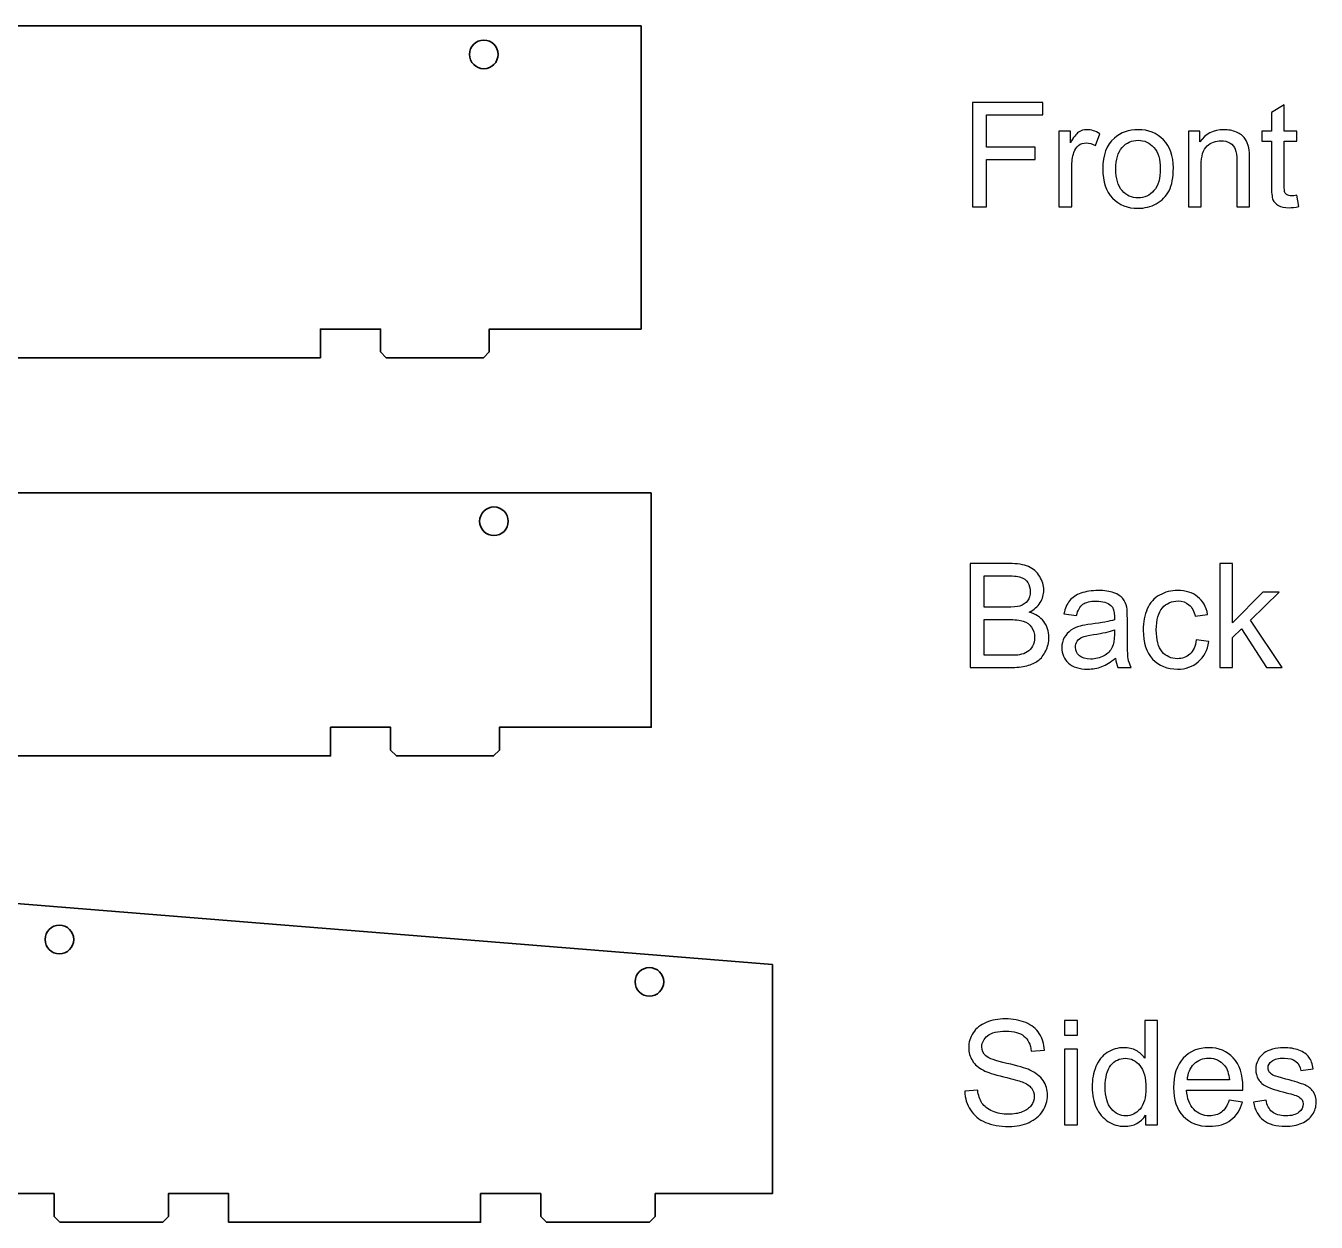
# Model space of a CAD drawing. Header units: millimetres. Extents: x 198 to 2216, y -826 to 151.
# Drawn here: x 410.9 to 636.3, y -237.2 to -28.1 of the extents above; entities that cross this region are included whole.
import ezdxf

# ---------------------------------------------------------------- set-up
doc = ezdxf.new("R2010")
doc.units = ezdxf.units.MM
doc.header["$MEASUREMENT"] = 0
doc.layers.add('Layer 1', color=7, linetype='Continuous')

msp = doc.modelspace()

# ---------------------------------------------------------------- linework, layer by layer
at = {"layer": 'Layer 1', "color": 250, "lineweight": 35}
for centre in [(490.8788, -33.0823), (492.6426, -114.6767)]:
    msp.add_ellipse(centre, major_axis=(0, 2.5), ratio=1, dxfattribs=at)
for points, knots in [([(518.3607, -28.0812), (518.3607, -28.0812), (518.3607, -81.081), (518.3607, -81.081), (518.3607, -81.081), (491.8331, -81.081), (491.8331, -81.081), (491.8331, -81.081), (491.8331, -85.0823), (491.8331, -85.0823), (491.8331, -85.0823), (490.8311, -86.0843), (490.8311, -86.0843), (490.8311, -86.0843), (473.8348, -86.0843), (473.8348, -86.0843), (473.8348, -86.0843), (472.8378, -85.0872), (472.8378, -85.0872), (472.8378, -85.0872), (472.8378, -81.0871), (472.8378, -81.0871), (472.8378, -81.0871), (462.3336, -81.0871), (462.3336, -81.0871), (462.3336, -81.0871), (462.3336, -86.0878), (462.3336, -86.0878), (462.3336, -86.0878), (429.7554, -86.0885), (429.7554, -86.0885), (429.7554, -86.0885), (317.2729, -86.0891), (317.2729, -86.0891), (317.2729, -86.0891), (317.2729, -81.09), (317.2729, -81.09), (317.2729, -81.09), (306.7869, -81.09), (306.7869, -81.09), (306.7869, -81.09), (306.7869, -85.0918), (306.7869, -85.0918), (306.7869, -85.0918), (305.7864, -86.0922), (305.7864, -86.0922), (305.7864, -86.0922), (288.7868, -86.0922), (288.7868, -86.0922), (288.7868, -86.0922), (287.7988, -85.1042), (287.7988, -85.1042), (287.7988, -85.1042), (287.7988, -81.1065), (287.7988, -81.1065), (287.7988, -81.1065), (261.3032, -81.1065), (261.3032, -81.1065), (261.3032, -81.1065), (261.265, -28.0812), (261.265, -28.0812), (354.3701, -28.0812), (419.9108, -28.0828), (518.3607, -28.0812)], [0, 0, 0, 0, 0.04761905, 0.04761905, 0.04761905, 0.0952381, 0.0952381, 0.0952381, 0.14285714, 0.14285714, 0.14285714, 0.19047619, 0.19047619, 0.19047619, 0.23809524, 0.23809524, 0.23809524, 0.28571429, 0.28571429, 0.28571429, 0.33333333, 0.33333333, 0.33333333, 0.38095238, 0.38095238, 0.38095238, 0.42857143, 0.42857143, 0.42857143, 0.47619048, 0.47619048, 0.47619048, 0.52380952, 0.52380952, 0.52380952, 0.57142857, 0.57142857, 0.57142857, 0.61904762, 0.61904762, 0.61904762, 0.66666667, 0.66666667, 0.66666667, 0.71428571, 0.71428571, 0.71428571, 0.76190476, 0.76190476, 0.76190476, 0.80952381, 0.80952381, 0.80952381, 0.85714286, 0.85714286, 0.85714286, 0.9047619, 0.9047619, 0.9047619, 0.95238095, 0.95238095, 0.95238095, 1, 1, 1, 1]), ([(520.1228, -109.6756), (520.1228, -109.6756), (520.1228, -150.6686), (520.1228, -150.6686), (520.1228, -150.6686), (493.5952, -150.6686), (493.5952, -150.6686), (493.5952, -150.6686), (493.5952, -154.6699), (493.5952, -154.6699), (493.5952, -154.6699), (492.5932, -155.6719), (492.5932, -155.6719), (492.5932, -155.6719), (475.5969, -155.6719), (475.5969, -155.6719), (475.5969, -155.6719), (474.5999, -154.6748), (474.5999, -154.6748), (474.5999, -154.6748), (474.5999, -150.6747), (474.5999, -150.6747), (474.5999, -150.6747), (464.0957, -150.6747), (464.0957, -150.6747), (464.0957, -150.6747), (464.0957, -155.6754), (464.0957, -155.6754), (464.0957, -155.6754), (431.5175, -155.6761), (431.5175, -155.6761), (431.5175, -155.6761), (319.035, -155.6767), (319.035, -155.6767), (319.035, -155.6767), (319.035, -150.6776), (319.035, -150.6776), (319.035, -150.6776), (308.549, -150.6776), (308.549, -150.6776), (308.549, -150.6776), (308.549, -154.6794), (308.549, -154.6794), (308.549, -154.6794), (307.5485, -155.6798), (307.5485, -155.6798), (307.5485, -155.6798), (290.5489, -155.6798), (290.5489, -155.6798), (290.5489, -155.6798), (289.5609, -154.6918), (289.5609, -154.6918), (289.5609, -154.6918), (289.5609, -150.6941), (289.5609, -150.6941), (289.5609, -150.6941), (263.0653, -150.6941), (263.0653, -150.6941), (263.0653, -150.6941), (263.0271, -109.6756), (263.0271, -109.6756), (356.1322, -109.6756), (421.6729, -109.6772), (520.1228, -109.6756)], [0, 0, 0, 0, 0.04761905, 0.04761905, 0.04761905, 0.0952381, 0.0952381, 0.0952381, 0.14285714, 0.14285714, 0.14285714, 0.19047619, 0.19047619, 0.19047619, 0.23809524, 0.23809524, 0.23809524, 0.28571429, 0.28571429, 0.28571429, 0.33333333, 0.33333333, 0.33333333, 0.38095238, 0.38095238, 0.38095238, 0.42857143, 0.42857143, 0.42857143, 0.47619048, 0.47619048, 0.47619048, 0.52380952, 0.52380952, 0.52380952, 0.57142857, 0.57142857, 0.57142857, 0.61904762, 0.61904762, 0.61904762, 0.66666667, 0.66666667, 0.66666667, 0.71428571, 0.71428571, 0.71428571, 0.76190476, 0.76190476, 0.76190476, 0.80952381, 0.80952381, 0.80952381, 0.85714286, 0.85714286, 0.85714286, 0.9047619, 0.9047619, 0.9047619, 0.95238095, 0.95238095, 0.95238095, 1, 1, 1, 1]), ([(541.314, -192.1633), (541.314, -192.1633), (395.3976, -180.3766), (395.3976, -180.3766), (395.3976, -180.3766), (395.295, -232.1651), (395.295, -232.1651), (395.295, -232.1651), (415.7826, -232.1651), (415.7826, -232.1651), (415.7826, -232.1651), (415.7826, -236.152), (415.7826, -236.152), (415.7826, -236.152), (416.7858, -237.1553), (416.7858, -237.1553), (416.7858, -237.1553), (434.7879, -237.1553), (434.7879, -237.1553), (434.7879, -237.1553), (435.7814, -236.1618), (435.7814, -236.1618), (435.7814, -236.1618), (435.7814, -232.1675), (435.7814, -232.1675), (435.7814, -232.1675), (446.2756, -232.1675), (446.2756, -232.1675), (446.2756, -232.1675), (446.2756, -237.1722), (446.2756, -237.1722), (446.2756, -237.1722), (490.3146, -237.1722), (490.3146, -237.1722), (490.3146, -237.1722), (490.3146, -232.1724), (490.3146, -232.1724), (490.3146, -232.1724), (500.8194, -232.1724), (500.8194, -232.1724), (500.8194, -232.1724), (500.8194, -236.173), (500.8194, -236.173), (500.8194, -236.173), (501.8158, -237.1695), (501.8158, -237.1695), (501.8158, -237.1695), (519.819, -237.1695), (519.819, -237.1695), (519.819, -237.1695), (520.8197, -236.1688), (520.8197, -236.1688), (520.8197, -236.1688), (520.8197, -232.1717), (520.8197, -232.1717), (520.8197, -232.1717), (541.314, -232.1717), (541.314, -232.1717), (541.314, -232.1717), (541.314, -192.1633), (541.314, -192.1633)], [0, 0, 0, 0, 0.05, 0.05, 0.05, 0.1, 0.1, 0.1, 0.15, 0.15, 0.15, 0.2, 0.2, 0.2, 0.25, 0.25, 0.25, 0.3, 0.3, 0.3, 0.35, 0.35, 0.35, 0.4, 0.4, 0.4, 0.45, 0.45, 0.45, 0.5, 0.5, 0.5, 0.55, 0.55, 0.55, 0.6, 0.6, 0.6, 0.65, 0.65, 0.65, 0.7, 0.7, 0.7, 0.75, 0.75, 0.75, 0.8, 0.8, 0.8, 0.85, 0.85, 0.85, 0.9, 0.9, 0.9, 0.95, 0.95, 0.95, 1, 1, 1, 1]), ([(416.7285, -185.2678), (415.3478, -185.2678), (414.2285, -186.3871), (414.2285, -187.7678), (414.2285, -189.1485), (415.3478, -190.2678), (416.7285, -190.2678), (418.1092, -190.2678), (419.2285, -189.1485), (419.2285, -187.7678), (419.2285, -186.3871), (418.1092, -185.2678), (416.7285, -185.2678)], [0, 0, 0, 0, 0.25, 0.25, 0.25, 0.5, 0.5, 0.5, 0.75, 0.75, 0.75, 1, 1, 1, 1]), ([(519.814, -192.6678), (518.4333, -192.6678), (517.314, -193.7871), (517.314, -195.1678), (517.314, -196.5485), (518.4333, -197.6678), (519.814, -197.6678), (521.1947, -197.6678), (522.314, -196.5485), (522.314, -195.1678), (522.314, -193.7871), (521.1947, -192.6678), (519.814, -192.6678)], [0, 0, 0, 0, 0.25, 0.25, 0.25, 0.5, 0.5, 0.5, 0.75, 0.75, 0.75, 1, 1, 1, 1])]:
    msp.add_open_spline(points, degree=3, knots=knots, dxfattribs=at)
at = {"layer": 'Layer 1', "color": 250}
for points, knots in [([(576.2883, -59.6979), (576.2883, -59.6979), (576.2883, -41.5115), (576.2883, -41.5115), (576.2883, -41.5115), (588.5565, -41.5115), (588.5565, -41.5115), (588.5565, -41.5115), (588.5565, -43.6451), (588.5565, -43.6451), (588.5565, -43.6451), (578.7013, -43.6451), (578.7013, -43.6451), (578.7013, -43.6451), (578.7013, -49.3093), (578.7013, -49.3093), (578.7013, -49.3093), (587.2357, -49.3093), (587.2357, -49.3093), (587.2357, -49.3093), (587.2357, -51.4429), (587.2357, -51.4429), (587.2357, -51.4429), (578.7013, -51.4429), (578.7013, -51.4429), (578.7013, -51.4429), (578.7013, -59.6979), (578.7013, -59.6979), (578.7013, -59.6979), (576.2883, -59.6979), (576.2883, -59.6979)], [0, 0, 0, 0, 0.1, 0.1, 0.1, 0.2, 0.2, 0.2, 0.3, 0.3, 0.3, 0.4, 0.4, 0.4, 0.5, 0.5, 0.5, 0.6, 0.6, 0.6, 0.7, 0.7, 0.7, 0.8, 0.8, 0.8, 0.9, 0.9, 0.9, 1, 1, 1, 1]), ([(632.9599, -57.704), (632.9599, -57.704), (633.2647, -59.6767), (633.2647, -59.6767), (632.6382, -59.808), (632.0751, -59.8757), (631.5841, -59.8757), (630.7755, -59.8757), (630.149, -59.7487), (629.7002, -59.4905), (629.2557, -59.2322), (628.9425, -58.8978), (628.7604, -58.4787), (628.5784, -58.0596), (628.4895, -57.1791), (628.4895, -55.8371), (628.4895, -55.8371), (628.4895, -48.2425), (628.4895, -48.2425), (628.4895, -48.2425), (626.8385, -48.2425), (626.8385, -48.2425), (626.8385, -48.2425), (626.8385, -46.5153), (626.8385, -46.5153), (626.8385, -46.5153), (628.4895, -46.5153), (628.4895, -46.5153), (628.4895, -46.5153), (628.4895, -43.2556), (628.4895, -43.2556), (628.4895, -43.2556), (630.7247, -41.9137), (630.7247, -41.9137), (630.7247, -41.9137), (630.7247, -46.5153), (630.7247, -46.5153), (630.7247, -46.5153), (632.9599, -46.5153), (632.9599, -46.5153), (632.9599, -46.5153), (632.9599, -48.2425), (632.9599, -48.2425), (632.9599, -48.2425), (630.7247, -48.2425), (630.7247, -48.2425), (630.7247, -48.2425), (630.7247, -55.9641), (630.7247, -55.9641), (630.7247, -56.6033), (630.7628, -57.014), (630.8432, -57.196), (630.9194, -57.378), (631.0464, -57.522), (631.2242, -57.632), (631.402, -57.7379), (631.656, -57.7929), (631.9862, -57.7929), (632.2318, -57.7929), (632.5577, -57.7633), (632.9599, -57.704)], [0, 0, 0, 0, 0.05, 0.05, 0.05, 0.1, 0.1, 0.1, 0.15, 0.15, 0.15, 0.2, 0.2, 0.2, 0.25, 0.25, 0.25, 0.3, 0.3, 0.3, 0.35, 0.35, 0.35, 0.4, 0.4, 0.4, 0.45, 0.45, 0.45, 0.5, 0.5, 0.5, 0.55, 0.55, 0.55, 0.6, 0.6, 0.6, 0.65, 0.65, 0.65, 0.7, 0.7, 0.7, 0.75, 0.75, 0.75, 0.8, 0.8, 0.8, 0.85, 0.85, 0.85, 0.9, 0.9, 0.9, 0.95, 0.95, 0.95, 1, 1, 1, 1]), ([(591.3717, -59.6979), (591.3717, -59.6979), (591.3717, -46.5153), (591.3717, -46.5153), (591.3717, -46.5153), (593.3783, -46.5153), (593.3783, -46.5153), (593.3783, -46.5153), (593.3783, -48.5346), (593.3783, -48.5346), (593.8905, -47.599), (594.3647, -46.981), (594.8007, -46.6846), (595.2367, -46.3841), (595.7151, -46.2359), (596.2358, -46.2359), (596.9893, -46.2359), (597.7556, -46.473), (598.5345, -46.9429), (598.5345, -46.9429), (597.7386, -49.0045), (597.7386, -49.0045), (597.1968, -48.6997), (596.6549, -48.5473), (596.113, -48.5473), (595.6262, -48.5473), (595.1902, -48.6955), (594.8049, -48.9876), (594.4197, -49.2797), (594.1445, -49.6861), (593.9794, -50.2068), (593.7297, -50.9984), (593.6069, -51.8662), (593.6069, -52.8103), (593.6069, -52.8103), (593.6069, -59.6979), (593.6069, -59.6979), (593.6069, -59.6979), (591.3717, -59.6979), (591.3717, -59.6979)], [0, 0, 0, 0, 0.07692308, 0.07692308, 0.07692308, 0.15384615, 0.15384615, 0.15384615, 0.23076923, 0.23076923, 0.23076923, 0.30769231, 0.30769231, 0.30769231, 0.38461538, 0.38461538, 0.38461538, 0.46153846, 0.46153846, 0.46153846, 0.53846154, 0.53846154, 0.53846154, 0.61538462, 0.61538462, 0.61538462, 0.69230769, 0.69230769, 0.69230769, 0.76923077, 0.76923077, 0.76923077, 0.84615385, 0.84615385, 0.84615385, 0.92307692, 0.92307692, 0.92307692, 1, 1, 1, 1]), ([(599.0171, -53.1066), (599.0171, -50.6724), (599.6944, -48.869), (601.0533, -47.6964), (602.1836, -46.7227), (603.5679, -46.2359), (605.1978, -46.2359), (607.0054, -46.2359), (608.4871, -46.8286), (609.6385, -48.0139), (610.7858, -49.195), (611.3615, -50.8333), (611.3615, -52.9203), (611.3615, -54.6137), (611.1075, -55.9429), (610.5995, -56.9124), (610.0915, -57.8818), (609.3507, -58.6353), (608.377, -59.173), (607.4076, -59.7106), (606.345, -59.9773), (605.1978, -59.9773), (603.352, -59.9773), (601.8619, -59.3889), (600.7231, -58.2078), (599.5844, -57.0267), (599.0171, -55.3249), (599.0171, -53.1066)], [0, 0, 0, 0, 0.11111111, 0.11111111, 0.11111111, 0.22222222, 0.22222222, 0.22222222, 0.33333333, 0.33333333, 0.33333333, 0.44444444, 0.44444444, 0.44444444, 0.55555556, 0.55555556, 0.55555556, 0.66666667, 0.66666667, 0.66666667, 0.77777778, 0.77777778, 0.77777778, 0.88888889, 0.88888889, 0.88888889, 1, 1, 1, 1]), ([(613.9819, -59.6979), (613.9819, -59.6979), (613.9819, -46.5153), (613.9819, -46.5153), (613.9819, -46.5153), (615.9885, -46.5153), (615.9885, -46.5153), (615.9885, -46.5153), (615.9885, -48.3864), (615.9885, -48.3864), (616.9537, -46.9513), (618.3507, -46.2359), (620.1753, -46.2359), (620.9711, -46.2359), (621.6993, -46.3798), (622.3639, -46.6635), (623.0285, -46.9471), (623.5281, -47.3239), (623.8583, -47.7853), (624.1885, -48.2467), (624.4213, -48.7971), (624.5525, -49.4321), (624.633, -49.8469), (624.6753, -50.5708), (624.6753, -51.6038), (624.6753, -51.6038), (624.6753, -59.6979), (624.6753, -59.6979), (624.6753, -59.6979), (622.4401, -59.6979), (622.4401, -59.6979), (622.4401, -59.6979), (622.4401, -51.6884), (622.4401, -51.6884), (622.4401, -50.7783), (622.3554, -50.0967), (622.1819, -49.648), (622.0083, -49.1992), (621.6993, -48.8394), (621.259, -48.5685), (620.8187, -48.3018), (620.298, -48.1663), (619.7054, -48.1663), (618.7571, -48.1663), (617.9401, -48.4669), (617.25, -49.0722), (616.56, -49.6734), (616.2171, -50.8206), (616.2171, -52.5055), (616.2171, -52.5055), (616.2171, -59.6979), (616.2171, -59.6979), (616.2171, -59.6979), (613.9819, -59.6979), (613.9819, -59.6979)], [0, 0, 0, 0, 0.05555556, 0.05555556, 0.05555556, 0.11111111, 0.11111111, 0.11111111, 0.16666667, 0.16666667, 0.16666667, 0.22222222, 0.22222222, 0.22222222, 0.27777778, 0.27777778, 0.27777778, 0.33333333, 0.33333333, 0.33333333, 0.38888889, 0.38888889, 0.38888889, 0.44444444, 0.44444444, 0.44444444, 0.5, 0.5, 0.5, 0.55555556, 0.55555556, 0.55555556, 0.61111111, 0.61111111, 0.61111111, 0.66666667, 0.66666667, 0.66666667, 0.72222222, 0.72222222, 0.72222222, 0.77777778, 0.77777778, 0.77777778, 0.83333333, 0.83333333, 0.83333333, 0.88888889, 0.88888889, 0.88888889, 0.94444444, 0.94444444, 0.94444444, 1, 1, 1, 1]), ([(601.3031, -53.1108), (601.3031, -54.7957), (601.6714, -56.0572), (602.408, -56.8912), (603.1488, -57.7294), (604.0759, -58.1485), (605.1978, -58.1485), (606.3069, -58.1485), (607.2298, -57.7294), (607.9706, -56.887), (608.7072, -56.0445), (609.0755, -54.7618), (609.0755, -53.0389), (609.0755, -51.4133), (608.703, -50.1814), (607.9621, -49.3474), (607.2213, -48.5092), (606.2984, -48.0901), (605.1978, -48.0901), (604.0759, -48.0901), (603.1488, -48.505), (602.408, -49.3389), (601.6714, -50.1729), (601.3031, -51.4302), (601.3031, -53.1108)], [0, 0, 0, 0, 0.125, 0.125, 0.125, 0.25, 0.25, 0.25, 0.375, 0.375, 0.375, 0.5, 0.5, 0.5, 0.625, 0.625, 0.625, 0.75, 0.75, 0.75, 0.875, 0.875, 0.875, 1, 1, 1, 1]), ([(575.8649, -140.2354), (575.8649, -140.2354), (575.8649, -122.049), (575.8649, -122.049), (575.8649, -122.049), (582.689, -122.049), (582.689, -122.049), (584.0776, -122.049), (585.1909, -122.231), (586.0334, -122.5993), (586.8716, -122.9676), (587.5277, -123.5349), (588.0019, -124.3011), (588.4802, -125.0631), (588.7173, -125.8632), (588.7173, -126.7014), (588.7173, -127.4761), (588.5056, -128.2085), (588.0865, -128.8943), (587.6674, -129.5801), (587.0324, -130.1347), (586.1815, -130.558), (587.2822, -130.8797), (588.1289, -131.4301), (588.7173, -132.209), (589.31, -132.9837), (589.6063, -133.9023), (589.6063, -134.9607), (589.6063, -135.8158), (589.4243, -136.6074), (589.0644, -137.3398), (588.7046, -138.0722), (588.2601, -138.6352), (587.7309, -139.0331), (587.2018, -139.4268), (586.5371, -139.7274), (585.7413, -139.9306), (584.9412, -140.1338), (583.9633, -140.2354), (582.8033, -140.2354), (582.8033, -140.2354), (575.8649, -140.2354), (575.8649, -140.2354)], [0, 0, 0, 0, 0.07142857, 0.07142857, 0.07142857, 0.14285714, 0.14285714, 0.14285714, 0.21428571, 0.21428571, 0.21428571, 0.28571429, 0.28571429, 0.28571429, 0.35714286, 0.35714286, 0.35714286, 0.42857143, 0.42857143, 0.42857143, 0.5, 0.5, 0.5, 0.57142857, 0.57142857, 0.57142857, 0.64285714, 0.64285714, 0.64285714, 0.71428571, 0.71428571, 0.71428571, 0.78571429, 0.78571429, 0.78571429, 0.85714286, 0.85714286, 0.85714286, 0.92857143, 0.92857143, 0.92857143, 1, 1, 1, 1]), ([(619.464, -140.2354), (619.464, -140.2354), (619.464, -122.049), (619.464, -122.049), (619.464, -122.049), (621.6992, -122.049), (621.6992, -122.049), (621.6992, -122.049), (621.6992, -132.408), (621.6992, -132.408), (621.6992, -132.408), (626.9824, -127.0528), (626.9824, -127.0528), (626.9824, -127.0528), (629.8695, -127.0528), (629.8695, -127.0528), (629.8695, -127.0528), (624.8403, -131.9508), (624.8403, -131.9508), (624.8403, -131.9508), (630.3775, -140.2354), (630.3775, -140.2354), (630.3775, -140.2354), (627.6258, -140.2354), (627.6258, -140.2354), (627.6258, -140.2354), (623.2486, -133.5002), (623.2486, -133.5002), (623.2486, -133.5002), (621.6992, -135.0072), (621.6992, -135.0072), (621.6992, -135.0072), (621.6992, -140.2354), (621.6992, -140.2354), (621.6992, -140.2354), (619.464, -140.2354), (619.464, -140.2354)], [0, 0, 0, 0, 0.08333333, 0.08333333, 0.08333333, 0.16666667, 0.16666667, 0.16666667, 0.25, 0.25, 0.25, 0.33333333, 0.33333333, 0.33333333, 0.41666667, 0.41666667, 0.41666667, 0.5, 0.5, 0.5, 0.58333333, 0.58333333, 0.58333333, 0.66666667, 0.66666667, 0.66666667, 0.75, 0.75, 0.75, 0.83333333, 0.83333333, 0.83333333, 0.91666667, 0.91666667, 0.91666667, 1, 1, 1, 1]), ([(578.2779, -129.6944), (578.2779, -129.6944), (582.2107, -129.6944), (582.2107, -129.6944), (583.2775, -129.6944), (584.0437, -129.6224), (584.5051, -129.4827), (585.119, -129.3007), (585.5804, -128.9959), (585.8894, -128.5726), (586.1985, -128.1492), (586.3551, -127.6201), (586.3551, -126.9808), (586.3551, -126.3755), (586.2112, -125.8421), (585.9191, -125.3849), (585.6312, -124.9234), (585.2163, -124.6059), (584.6787, -124.4366), (584.1411, -124.2673), (583.2182, -124.1826), (581.9143, -124.1826), (581.9143, -124.1826), (578.2779, -124.1826), (578.2779, -124.1826), (578.2779, -124.1826), (578.2779, -129.6944), (578.2779, -129.6944)], [0, 0, 0, 0, 0.11111111, 0.11111111, 0.11111111, 0.22222222, 0.22222222, 0.22222222, 0.33333333, 0.33333333, 0.33333333, 0.44444444, 0.44444444, 0.44444444, 0.55555556, 0.55555556, 0.55555556, 0.66666667, 0.66666667, 0.66666667, 0.77777778, 0.77777778, 0.77777778, 0.88888889, 0.88888889, 0.88888889, 1, 1, 1, 1]), ([(601.2395, -138.5844), (600.4098, -139.2914), (599.6097, -139.7867), (598.8434, -140.0788), (598.0772, -140.3709), (597.2559, -140.5148), (596.3754, -140.5148), (594.9276, -140.5148), (593.8142, -140.1634), (593.0353, -139.4565), (592.2564, -138.7537), (591.8669, -137.852), (591.8669, -136.7556), (591.8669, -136.1121), (592.0151, -135.5237), (592.3072, -134.9903), (592.6035, -134.4569), (592.9887, -134.0336), (593.4629, -133.7118), (593.9412, -133.3901), (594.4746, -133.1446), (595.0715, -132.9795), (595.5118, -132.8652), (596.1764, -132.7551), (597.0612, -132.645), (598.8646, -132.4334), (600.1981, -132.1751), (601.049, -131.8788), (601.0575, -131.574), (601.0617, -131.3793), (601.0617, -131.2988), (601.0617, -130.3929), (600.85, -129.7537), (600.4267, -129.3811), (599.8552, -128.8774), (599.0043, -128.6276), (597.8782, -128.6276), (596.8241, -128.6276), (596.0452, -128.8139), (595.5457, -129.1822), (595.0419, -129.5505), (594.6736, -130.2024), (594.4323, -131.1422), (594.4323, -131.1422), (592.2479, -130.8374), (592.2479, -130.8374), (592.4469, -129.9018), (592.7728, -129.1441), (593.23, -128.5683), (593.6872, -127.9926), (594.3476, -127.5523), (595.2112, -127.2391), (596.0706, -126.93), (597.0739, -126.7734), (598.2084, -126.7734), (599.3345, -126.7734), (600.2531, -126.9046), (600.9601, -127.1713), (601.6628, -127.438), (602.1835, -127.7682), (602.5137, -128.1704), (602.8439, -128.5726), (603.0768, -129.0806), (603.2122, -129.6944), (603.2842, -130.0754), (603.3223, -130.7612), (603.3223, -131.7476), (603.3223, -131.7476), (603.3223, -134.7109), (603.3223, -134.7109), (603.3223, -136.781), (603.3689, -138.0891), (603.462, -138.6437), (603.5509, -139.1982), (603.7372, -139.7274), (604.0081, -140.2354), (604.0081, -140.2354), (601.6713, -140.2354), (601.6713, -140.2354), (601.4469, -139.7655), (601.303, -139.2152), (601.2395, -138.5844)], [0, 0, 0, 0, 0.03703704, 0.03703704, 0.03703704, 0.07407407, 0.07407407, 0.07407407, 0.11111111, 0.11111111, 0.11111111, 0.14814815, 0.14814815, 0.14814815, 0.18518519, 0.18518519, 0.18518519, 0.22222222, 0.22222222, 0.22222222, 0.25925926, 0.25925926, 0.25925926, 0.2962963, 0.2962963, 0.2962963, 0.33333333, 0.33333333, 0.33333333, 0.37037037, 0.37037037, 0.37037037, 0.40740741, 0.40740741, 0.40740741, 0.44444444, 0.44444444, 0.44444444, 0.48148148, 0.48148148, 0.48148148, 0.51851852, 0.51851852, 0.51851852, 0.55555556, 0.55555556, 0.55555556, 0.59259259, 0.59259259, 0.59259259, 0.62962963, 0.62962963, 0.62962963, 0.66666667, 0.66666667, 0.66666667, 0.7037037, 0.7037037, 0.7037037, 0.74074074, 0.74074074, 0.74074074, 0.77777778, 0.77777778, 0.77777778, 0.81481481, 0.81481481, 0.81481481, 0.85185185, 0.85185185, 0.85185185, 0.88888889, 0.88888889, 0.88888889, 0.92592593, 0.92592593, 0.92592593, 0.96296296, 0.96296296, 0.96296296, 1, 1, 1, 1]), ([(615.3661, -135.4094), (615.3661, -135.4094), (617.5505, -135.7142), (617.5505, -135.7142), (617.3092, -137.217), (616.6996, -138.3897), (615.7132, -139.2406), (614.7269, -140.0915), (613.5119, -140.5148), (612.0768, -140.5148), (610.2776, -140.5148), (608.8298, -139.9264), (607.7376, -138.7495), (606.6412, -137.5726), (606.0951, -135.8878), (606.0951, -133.6949), (606.0951, -132.2725), (606.3322, -131.0321), (606.8021, -129.9653), (607.272, -128.9028), (607.9874, -128.1027), (608.9526, -127.5735), (609.9136, -127.0401), (610.9592, -126.7734), (612.0937, -126.7734), (613.5204, -126.7734), (614.693, -127.1332), (615.5989, -127.8571), (616.5091, -128.581), (617.0933, -129.6097), (617.3473, -130.939), (617.3473, -130.939), (615.1883, -131.2692), (615.1883, -131.2692), (614.9809, -130.3844), (614.6168, -129.7198), (614.0876, -129.2711), (613.5627, -128.8266), (612.9277, -128.6022), (612.1826, -128.6022), (611.0566, -128.6022), (610.1422, -129.0044), (609.4352, -129.8087), (608.7325, -130.6173), (608.3811, -131.8873), (608.3811, -133.6314), (608.3811, -135.4009), (608.7198, -136.6836), (609.3971, -137.4837), (610.0787, -138.2838), (610.9634, -138.686), (612.0514, -138.686), (612.9319, -138.686), (613.6643, -138.4193), (614.2485, -137.8817), (614.8369, -137.3483), (615.2095, -136.5228), (615.3661, -135.4094)], [0, 0, 0, 0, 0.05263158, 0.05263158, 0.05263158, 0.10526316, 0.10526316, 0.10526316, 0.15789474, 0.15789474, 0.15789474, 0.21052632, 0.21052632, 0.21052632, 0.26315789, 0.26315789, 0.26315789, 0.31578947, 0.31578947, 0.31578947, 0.36842105, 0.36842105, 0.36842105, 0.42105263, 0.42105263, 0.42105263, 0.47368421, 0.47368421, 0.47368421, 0.52631579, 0.52631579, 0.52631579, 0.57894737, 0.57894737, 0.57894737, 0.63157895, 0.63157895, 0.63157895, 0.68421053, 0.68421053, 0.68421053, 0.73684211, 0.73684211, 0.73684211, 0.78947368, 0.78947368, 0.78947368, 0.84210526, 0.84210526, 0.84210526, 0.89473684, 0.89473684, 0.89473684, 0.94736842, 0.94736842, 0.94736842, 1, 1, 1, 1]), ([(578.2779, -138.1018), (578.2779, -138.1018), (582.8076, -138.1018), (582.8076, -138.1018), (583.5865, -138.1018), (584.1326, -138.0722), (584.4501, -138.0129), (585.0004, -137.9155), (585.4661, -137.7504), (585.8386, -137.5176), (586.2112, -137.2848), (586.516, -136.9461), (586.7573, -136.5016), (586.9986, -136.0571), (587.1171, -135.5449), (587.1171, -134.9649), (587.1171, -134.2833), (586.9435, -133.6949), (586.5922, -133.1911), (586.245, -132.6874), (585.7624, -132.336), (585.1444, -132.1328), (584.5305, -131.9296), (583.6415, -131.828), (582.4858, -131.828), (582.4858, -131.828), (578.2779, -131.828), (578.2779, -131.828), (578.2779, -131.828), (578.2779, -138.1018), (578.2779, -138.1018)], [0, 0, 0, 0, 0.1, 0.1, 0.1, 0.2, 0.2, 0.2, 0.3, 0.3, 0.3, 0.4, 0.4, 0.4, 0.5, 0.5, 0.5, 0.6, 0.6, 0.6, 0.7, 0.7, 0.7, 0.8, 0.8, 0.8, 0.9, 0.9, 0.9, 1, 1, 1, 1]), ([(601.0617, -133.6314), (600.2489, -133.9616), (599.0297, -134.241), (597.4041, -134.4696), (596.4812, -134.6008), (595.8293, -134.749), (595.4483, -134.9141), (595.0673, -135.0792), (594.7752, -135.3205), (594.5678, -135.6338), (594.3603, -135.9513), (594.2545, -136.3026), (594.2545, -136.6921), (594.2545, -137.2805), (594.4789, -137.7758), (594.9318, -138.1695), (595.3848, -138.5632), (596.0452, -138.7622), (596.913, -138.7622), (597.7724, -138.7622), (598.5386, -138.5759), (599.2117, -138.1992), (599.8806, -137.8266), (600.3759, -137.3144), (600.6892, -136.6667), (600.9305, -136.1629), (601.049, -135.4221), (601.049, -134.4442), (601.049, -134.4442), (601.0617, -133.6314), (601.0617, -133.6314)], [0, 0, 0, 0, 0.1, 0.1, 0.1, 0.2, 0.2, 0.2, 0.3, 0.3, 0.3, 0.4, 0.4, 0.4, 0.5, 0.5, 0.5, 0.6, 0.6, 0.6, 0.7, 0.7, 0.7, 0.8, 0.8, 0.8, 0.9, 0.9, 0.9, 1, 1, 1, 1]), ([(574.9095, -214.293), (574.9095, -214.293), (577.1701, -214.0898), (577.1701, -214.0898), (577.2759, -215.0042), (577.5257, -215.7535), (577.9194, -216.3419), (578.3131, -216.9261), (578.9227, -217.4003), (579.7482, -217.7643), (580.5737, -218.1242), (581.505, -218.3062), (582.538, -218.3062), (583.4566, -218.3062), (584.2652, -218.1707), (584.9679, -217.8956), (585.6706, -217.6204), (586.1913, -217.2436), (586.5342, -216.7653), (586.8771, -216.2869), (587.0507, -215.7662), (587.0507, -215.2074), (587.0507, -214.6401), (586.8856, -214.1448), (586.5554, -213.7173), (586.2252, -213.2939), (585.6791, -212.9383), (584.9171, -212.6462), (584.4303, -212.46), (583.3508, -212.1636), (581.6786, -211.7615), (580.0064, -211.3593), (578.838, -210.9825), (578.1692, -210.6269), (577.3013, -210.1697), (576.6579, -209.6025), (576.2345, -208.9294), (575.807, -208.2563), (575.5953, -207.4985), (575.5953, -206.6645), (575.5953, -205.7417), (575.8578, -204.8823), (576.3785, -204.0864), (576.8992, -203.2863), (577.6569, -202.681), (578.6602, -202.2661), (579.6593, -201.8512), (580.7727, -201.6438), (581.9961, -201.6438), (583.3423, -201.6438), (584.5319, -201.8597), (585.5606, -202.2957), (586.5893, -202.7275), (587.3809, -203.3668), (587.9355, -204.2134), (588.49, -205.0559), (588.7864, -206.0126), (588.8287, -207.0794), (588.8287, -207.0794), (586.5173, -207.2572), (586.5173, -207.2572), (586.3945, -206.11), (585.9754, -205.2421), (585.26, -204.6579), (584.5446, -204.0695), (583.4862, -203.7774), (582.0892, -203.7774), (580.633, -203.7774), (579.5704, -204.0441), (578.9058, -204.5775), (578.2411, -205.1109), (577.9067, -205.7544), (577.9067, -206.5079), (577.9067, -207.1598), (578.1438, -207.6975), (578.6137, -208.1208), (579.0793, -208.5399), (580.2858, -208.9759), (582.2416, -209.4162), (584.1974, -209.8607), (585.5394, -210.2459), (586.2675, -210.5761), (587.3216, -211.063), (588.1048, -211.6768), (588.6086, -212.4261), (589.1123, -213.1712), (589.3621, -214.0305), (589.3621, -215.0042), (589.3621, -215.9736), (589.0869, -216.8796), (588.5324, -217.7347), (587.9778, -218.5898), (587.1862, -219.2545), (586.149, -219.7286), (585.1118, -220.2027), (583.9477, -220.4398), (582.648, -220.4398), (581.0055, -220.4398), (579.6297, -220.1985), (578.5205, -219.7201), (577.4072, -219.2418), (576.5393, -218.5221), (575.9086, -217.5569), (575.2736, -216.5959), (574.9434, -215.508), (574.9095, -214.293)], [0, 0, 0, 0, 0.02857143, 0.02857143, 0.02857143, 0.05714286, 0.05714286, 0.05714286, 0.08571429, 0.08571429, 0.08571429, 0.11428571, 0.11428571, 0.11428571, 0.14285714, 0.14285714, 0.14285714, 0.17142857, 0.17142857, 0.17142857, 0.2, 0.2, 0.2, 0.22857143, 0.22857143, 0.22857143, 0.25714286, 0.25714286, 0.25714286, 0.28571429, 0.28571429, 0.28571429, 0.31428571, 0.31428571, 0.31428571, 0.34285714, 0.34285714, 0.34285714, 0.37142857, 0.37142857, 0.37142857, 0.4, 0.4, 0.4, 0.42857143, 0.42857143, 0.42857143, 0.45714286, 0.45714286, 0.45714286, 0.48571429, 0.48571429, 0.48571429, 0.51428571, 0.51428571, 0.51428571, 0.54285714, 0.54285714, 0.54285714, 0.57142857, 0.57142857, 0.57142857, 0.6, 0.6, 0.6, 0.62857143, 0.62857143, 0.62857143, 0.65714286, 0.65714286, 0.65714286, 0.68571429, 0.68571429, 0.68571429, 0.71428571, 0.71428571, 0.71428571, 0.74285714, 0.74285714, 0.74285714, 0.77142857, 0.77142857, 0.77142857, 0.8, 0.8, 0.8, 0.82857143, 0.82857143, 0.82857143, 0.85714286, 0.85714286, 0.85714286, 0.88571429, 0.88571429, 0.88571429, 0.91428571, 0.91428571, 0.91428571, 0.94285714, 0.94285714, 0.94285714, 0.97142857, 0.97142857, 0.97142857, 1, 1, 1, 1]), ([(592.3593, -204.4886), (592.3593, -204.4886), (592.3593, -201.9486), (592.3593, -201.9486), (592.3593, -201.9486), (594.5945, -201.9486), (594.5945, -201.9486), (594.5945, -201.9486), (594.5945, -204.4886), (594.5945, -204.4886), (594.5945, -204.4886), (592.3593, -204.4886), (592.3593, -204.4886)], [0, 0, 0, 0, 0.25, 0.25, 0.25, 0.5, 0.5, 0.5, 0.75, 0.75, 0.75, 1, 1, 1, 1]), ([(606.5113, -220.135), (606.5113, -220.135), (606.5113, -218.4628), (606.5113, -218.4628), (605.6773, -219.7625), (604.4497, -220.4144), (602.8283, -220.4144), (601.7784, -220.4144), (600.8132, -220.1265), (599.9369, -219.5466), (599.0564, -218.9708), (598.3748, -218.1623), (597.888, -217.1293), (597.4054, -216.0922), (597.1641, -214.9026), (597.1641, -213.5564), (597.1641, -212.2441), (597.3842, -211.0545), (597.8203, -209.9835), (598.2605, -208.9167), (598.9167, -208.0954), (599.793, -207.5281), (600.6651, -206.9566), (601.6472, -206.673), (602.7267, -206.673), (603.5226, -206.673), (604.2295, -206.8423), (604.8476, -207.1768), (605.4657, -207.5112), (605.9694, -207.9515), (606.3589, -208.4891), (606.3589, -208.4891), (606.3589, -201.9486), (606.3589, -201.9486), (606.3589, -201.9486), (608.5941, -201.9486), (608.5941, -201.9486), (608.5941, -201.9486), (608.5941, -220.135), (608.5941, -220.135), (608.5941, -220.135), (606.5113, -220.135), (606.5113, -220.135)], [0, 0, 0, 0, 0.07142857, 0.07142857, 0.07142857, 0.14285714, 0.14285714, 0.14285714, 0.21428571, 0.21428571, 0.21428571, 0.28571429, 0.28571429, 0.28571429, 0.35714286, 0.35714286, 0.35714286, 0.42857143, 0.42857143, 0.42857143, 0.5, 0.5, 0.5, 0.57142857, 0.57142857, 0.57142857, 0.64285714, 0.64285714, 0.64285714, 0.71428571, 0.71428571, 0.71428571, 0.78571429, 0.78571429, 0.78571429, 0.85714286, 0.85714286, 0.85714286, 0.92857143, 0.92857143, 0.92857143, 1, 1, 1, 1]), ([(592.3593, -220.135), (592.3593, -220.135), (592.3593, -206.9524), (592.3593, -206.9524), (592.3593, -206.9524), (594.5945, -206.9524), (594.5945, -206.9524), (594.5945, -206.9524), (594.5945, -220.135), (594.5945, -220.135), (594.5945, -220.135), (592.3593, -220.135), (592.3593, -220.135)], [0, 0, 0, 0, 0.25, 0.25, 0.25, 0.5, 0.5, 0.5, 0.75, 0.75, 0.75, 1, 1, 1, 1]), ([(621.1205, -215.8678), (621.1205, -215.8678), (623.4319, -216.1726), (623.4319, -216.1726), (623.0721, -217.5146), (622.399, -218.5602), (621.4168, -219.301), (620.4347, -220.0419), (619.1816, -220.4144), (617.6534, -220.4144), (615.7315, -220.4144), (614.2075, -219.8217), (613.0814, -218.6364), (611.9553, -217.4553), (611.3923, -215.7916), (611.3923, -213.6538), (611.3923, -211.444), (611.9596, -209.7252), (613.0983, -208.506), (614.2371, -207.2826), (615.7145, -206.673), (617.5306, -206.673), (619.2875, -206.673), (620.7226, -207.2699), (621.8359, -208.4679), (622.9493, -209.666), (623.5081, -211.3508), (623.5081, -213.5225), (623.5081, -213.6538), (623.5039, -213.8527), (623.4954, -214.1152), (623.4954, -214.1152), (613.6783, -214.1152), (613.6783, -214.1152), (613.763, -215.5588), (614.1694, -216.6679), (614.906, -217.4341), (615.6383, -218.2004), (616.557, -218.5856), (617.6534, -218.5856), (618.4704, -218.5856), (619.1689, -218.3697), (619.7447, -217.9379), (620.3246, -217.5061), (620.7818, -216.8161), (621.1205, -215.8678)], [0, 0, 0, 0, 0.06666667, 0.06666667, 0.06666667, 0.13333333, 0.13333333, 0.13333333, 0.2, 0.2, 0.2, 0.26666667, 0.26666667, 0.26666667, 0.33333333, 0.33333333, 0.33333333, 0.4, 0.4, 0.4, 0.46666667, 0.46666667, 0.46666667, 0.53333333, 0.53333333, 0.53333333, 0.6, 0.6, 0.6, 0.66666667, 0.66666667, 0.66666667, 0.73333333, 0.73333333, 0.73333333, 0.8, 0.8, 0.8, 0.86666667, 0.86666667, 0.86666667, 0.93333333, 0.93333333, 0.93333333, 1, 1, 1, 1]), ([(625.3665, -216.198), (625.3665, -216.198), (627.5763, -215.8424), (627.5763, -215.8424), (627.6991, -216.7272), (628.0462, -217.4045), (628.6135, -217.8786), (629.1807, -218.3485), (629.9766, -218.5856), (630.9926, -218.5856), (632.0213, -218.5856), (632.7833, -218.3782), (633.2828, -217.9591), (633.7781, -217.5442), (634.0279, -217.0531), (634.0279, -216.4901), (634.0279, -215.9863), (633.8035, -215.5884), (633.359, -215.3005), (633.0458, -215.1016), (632.2838, -214.8518), (631.073, -214.5428), (629.439, -214.1321), (628.3087, -213.7765), (627.6737, -213.476), (627.0429, -213.1712), (626.5645, -212.7563), (626.2386, -212.2229), (625.9126, -211.6937), (625.7475, -211.1053), (625.7475, -210.4618), (625.7475, -209.8734), (625.883, -209.3315), (626.1497, -208.832), (626.4206, -208.3325), (626.7847, -207.9176), (627.2461, -207.5874), (627.5932, -207.3334), (628.0674, -207.1175), (628.6643, -206.9397), (629.2654, -206.7619), (629.9046, -206.673), (630.5904, -206.673), (631.6234, -206.673), (632.5293, -206.8212), (633.3082, -207.1217), (634.0914, -207.4181), (634.6671, -207.8245), (635.0397, -208.3325), (635.408, -208.8447), (635.6662, -209.5263), (635.8059, -210.3814), (635.8059, -210.3814), (633.6215, -210.6862), (633.6215, -210.6862), (633.5241, -210.0004), (633.2363, -209.4628), (632.7621, -209.0775), (632.288, -208.6923), (631.6191, -208.5018), (630.7513, -208.5018), (629.7311, -208.5018), (628.9987, -208.6711), (628.5627, -209.0098), (628.1266, -209.3485), (627.9065, -209.7464), (627.9065, -210.1994), (627.9065, -210.4872), (627.9954, -210.7497), (628.1774, -210.9825), (628.3595, -211.2196), (628.6431, -211.4186), (629.0326, -211.5752), (629.2569, -211.6599), (629.9089, -211.8504), (631.0011, -212.1467), (632.5759, -212.5658), (633.6765, -212.9129), (634.3031, -213.1796), (634.9296, -213.4463), (635.4207, -213.84), (635.7763, -214.348), (636.1361, -214.8603), (636.3139, -215.4953), (636.3139, -216.2573), (636.3139, -216.9981), (636.098, -217.6966), (635.662, -218.3528), (635.2259, -219.0089), (634.5994, -219.5169), (633.7824, -219.8768), (632.9611, -220.2366), (632.034, -220.4144), (631.0011, -220.4144), (629.2908, -220.4144), (627.9827, -220.0588), (627.0852, -219.3518), (626.1878, -218.6406), (625.6163, -217.5908), (625.3665, -216.198)], [0, 0, 0, 0, 0.03030303, 0.03030303, 0.03030303, 0.06060606, 0.06060606, 0.06060606, 0.09090909, 0.09090909, 0.09090909, 0.12121212, 0.12121212, 0.12121212, 0.15151515, 0.15151515, 0.15151515, 0.18181818, 0.18181818, 0.18181818, 0.21212121, 0.21212121, 0.21212121, 0.24242424, 0.24242424, 0.24242424, 0.27272727, 0.27272727, 0.27272727, 0.3030303, 0.3030303, 0.3030303, 0.33333333, 0.33333333, 0.33333333, 0.36363636, 0.36363636, 0.36363636, 0.39393939, 0.39393939, 0.39393939, 0.42424242, 0.42424242, 0.42424242, 0.45454545, 0.45454545, 0.45454545, 0.48484848, 0.48484848, 0.48484848, 0.51515152, 0.51515152, 0.51515152, 0.54545455, 0.54545455, 0.54545455, 0.57575758, 0.57575758, 0.57575758, 0.60606061, 0.60606061, 0.60606061, 0.63636364, 0.63636364, 0.63636364, 0.66666667, 0.66666667, 0.66666667, 0.6969697, 0.6969697, 0.6969697, 0.72727273, 0.72727273, 0.72727273, 0.75757576, 0.75757576, 0.75757576, 0.78787879, 0.78787879, 0.78787879, 0.81818182, 0.81818182, 0.81818182, 0.84848485, 0.84848485, 0.84848485, 0.87878788, 0.87878788, 0.87878788, 0.90909091, 0.90909091, 0.90909091, 0.93939394, 0.93939394, 0.93939394, 0.96969697, 0.96969697, 0.96969697, 1, 1, 1, 1]), ([(599.4501, -213.5606), (599.4501, -215.2455), (599.8057, -216.5028), (600.5211, -217.3368), (601.2323, -218.1707), (602.0748, -218.5856), (603.0442, -218.5856), (604.0221, -218.5856), (604.8518, -218.1877), (605.5376, -217.3918), (606.2192, -216.5959), (606.5621, -215.381), (606.5621, -213.7469), (606.5621, -211.952), (606.215, -210.6312), (605.5165, -209.7887), (604.8222, -208.9463), (603.9628, -208.5272), (602.9426, -208.5272), (601.9478, -208.5272), (601.118, -208.9294), (600.4492, -209.7379), (599.7845, -210.5465), (599.4501, -211.8207), (599.4501, -213.5606)], [0, 0, 0, 0, 0.125, 0.125, 0.125, 0.25, 0.25, 0.25, 0.375, 0.375, 0.375, 0.5, 0.5, 0.5, 0.625, 0.625, 0.625, 0.75, 0.75, 0.75, 0.875, 0.875, 0.875, 1, 1, 1, 1]), ([(613.8053, -212.2864), (613.8053, -212.2864), (621.1459, -212.2864), (621.1459, -212.2864), (621.0485, -211.1773), (620.7649, -210.3475), (620.3035, -209.793), (619.5965, -208.9336), (618.6736, -208.5018), (617.5433, -208.5018), (616.5189, -208.5018), (615.6595, -208.8447), (614.961, -209.5305), (614.2667, -210.2163), (613.8815, -211.1349), (613.8053, -212.2864)], [0, 0, 0, 0, 0.2, 0.2, 0.2, 0.4, 0.4, 0.4, 0.6, 0.6, 0.6, 0.8, 0.8, 0.8, 1, 1, 1, 1])]:
    msp.add_open_spline(points, degree=3, knots=knots, dxfattribs=at)

doc.saveas('drawing.dxf')
